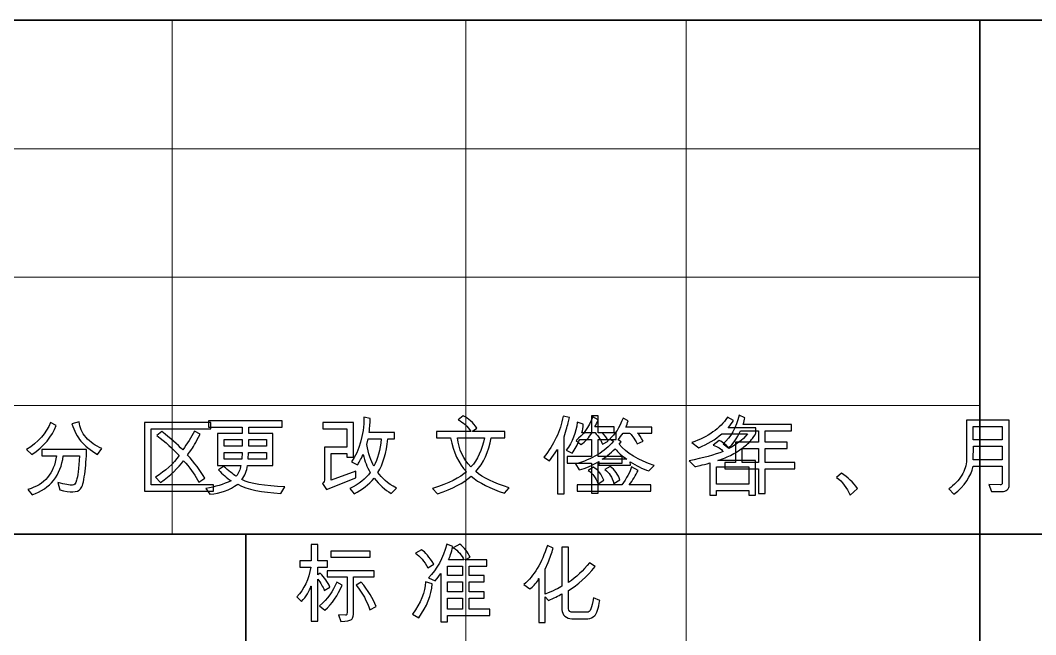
# Model space of a CAD drawing. Header units: millimetres. Extents: x -945 to 945, y -155 to 148.
# Drawn here: x 783 to 838.3, y -116 to -82.5 of the extents above; entities that cross this region are included whole.
import ezdxf

# ---------------------------------------------------------------- set-up
doc = ezdxf.new("R2010")
doc.units = ezdxf.units.MM
doc.header["$MEASUREMENT"] = 0
doc.layers.add('layer 1', color=7, linetype='Continuous')

msp = doc.modelspace()

# ---------------------------------------------------------------- linework, layer by layer
at = {"layer": 'layer 1', "lineweight": 35}
for points in [[(935.2319, -82.5), (935.2319, -82.5), (755.2319, -82.5), (755.2319, -82.5)], [(835.2319, -82.5), (835.2319, -82.5), (835.2319, -138.5), (835.2319, -138.5)], [(885.2319, -110.5), (885.2319, -110.5), (755.2319, -110.5), (755.2319, -110.5)], [(795.2319, -110.5), (795.2319, -110.5), (795.2319, -138.5), (795.2319, -138.5)]]:
    msp.add_open_spline(points, degree=3, dxfattribs=at)
at = {"layer": 'layer 1', "lineweight": 18}
for points in [[(791.2319, -82.5), (791.2319, -82.5), (791.2319, -110.5), (791.2319, -110.5)], [(807.2319, -82.5), (807.2319, -82.5), (807.2319, -138.5), (807.2319, -138.5)], [(819.2319, -82.5), (819.2319, -82.5), (819.2319, -138.5), (819.2319, -138.5)], [(835.2319, -89.5), (835.2319, -89.5), (755.2319, -89.5), (755.2319, -89.5)], [(835.2319, -96.5), (835.2319, -96.5), (755.2319, -96.5), (755.2319, -96.5)], [(835.2319, -103.5), (835.2319, -103.5), (755.2319, -103.5), (755.2319, -103.5)]]:
    msp.add_open_spline(points, degree=3, dxfattribs=at)
at = {"layer": 'layer 1', "color": 3}
for points, knots in [([(784.9033, -104.5875), (784.6862, -105.1809), (784.2425, -105.7077), (783.5714, -106.1671), (783.5714, -106.1671), (783.2892, -105.8943), (783.2892, -105.8943), (783.9336, -105.4914), (784.3679, -104.9975), (784.5913, -104.4127), (784.5913, -104.4127), (784.9033, -104.5875), (784.9033, -104.5875)], [0, 0, 0, 0, 0.25, 0.25, 0.25, 0.5, 0.5, 0.5, 0.75, 0.75, 0.75, 1, 1, 1, 1]), ([(787.386, -105.8324), (787.386, -105.8324), (787.161, -106.1624), (787.161, -106.1624), (786.7557, -105.9241), (786.4531, -105.6834), (786.2548, -105.442), (786.0565, -105.1998), (785.8926, -104.8823), (785.7625, -104.4887), (785.7625, -104.4887), (786.1576, -104.3759), (786.1576, -104.3759), (786.185, -104.6839), (786.3104, -104.9677), (786.5331, -105.228), (786.7557, -105.4882), (787.0403, -105.6897), (787.386, -105.8324)], [0, 0, 0, 0, 0.1666667, 0.1666667, 0.1666667, 0.3333333, 0.3333333, 0.3333333, 0.5, 0.5, 0.5, 0.6666667, 0.6666667, 0.6666667, 0.8333333, 0.8333333, 0.8333333, 1, 1, 1, 1]), ([(793.4839, -108.1559), (793.4839, -108.1559), (789.7218, -108.1559), (789.7218, -108.1559), (789.7218, -108.1559), (789.7218, -104.4221), (789.7218, -104.4221), (789.7218, -104.4221), (793.3294, -104.4221), (793.3294, -104.4221), (793.3294, -104.4221), (793.3294, -104.7615), (793.3294, -104.7615), (793.3294, -104.7615), (790.0801, -104.7615), (790.0801, -104.7615), (790.0801, -104.7615), (790.0801, -107.8188), (790.0801, -107.8188), (790.0801, -107.8188), (793.4839, -107.8188), (793.4839, -107.8188), (793.4839, -107.8188), (793.4839, -108.1559), (793.4839, -108.1559)], [0, 0, 0, 0, 0.125, 0.125, 0.125, 0.25, 0.25, 0.25, 0.375, 0.375, 0.375, 0.5, 0.5, 0.5, 0.625, 0.625, 0.625, 0.75, 0.75, 0.75, 0.875, 0.875, 0.875, 1, 1, 1, 1]), ([(797.3673, -107.9208), (797.3673, -107.9208), (797.1462, -108.2837), (797.1462, -108.2837), (796.1052, -108.2273), (795.3228, -108.0611), (794.7992, -107.7851), (794.3523, -108.0995), (793.8451, -108.279), (793.2791, -108.3253), (793.2791, -108.3253), (793.0675, -108.0101), (793.0675, -108.0101), (793.5668, -107.9325), (794.0231, -107.7946), (794.4362, -107.597), (794.1995, -107.4457), (793.9713, -107.245), (793.7542, -106.995), (793.7542, -106.995), (794.0278, -106.8115), (794.0278, -106.8115), (794.2959, -107.0475), (794.5248, -107.2254), (794.7145, -107.3469), (794.8446, -107.1862), (794.9309, -106.9887), (794.974, -106.7543), (794.974, -106.7543), (793.6946, -106.7543), (793.6946, -106.7543), (793.6946, -106.7543), (793.6946, -105.0109), (793.6946, -105.0109), (793.6946, -105.0109), (795.043, -105.0109), (795.043, -105.0109), (795.043, -105.0109), (795.043, -104.6754), (795.043, -104.6754), (795.043, -104.6754), (793.2055, -104.6754), (793.2055, -104.6754), (793.2055, -104.6754), (793.2055, -104.3336), (793.2055, -104.3336), (793.2055, -104.3336), (797.2175, -104.3336), (797.2175, -104.3336), (797.2175, -104.3336), (797.2175, -104.6754), (797.2175, -104.6754), (797.2175, -104.6754), (795.4012, -104.6754), (795.4012, -104.6754), (795.4012, -104.6754), (795.4012, -105.0109), (795.4012, -105.0109), (795.4012, -105.0109), (796.7033, -105.0109), (796.7033, -105.0109), (796.7033, -105.0109), (796.7033, -106.7543), (796.7033, -106.7543), (796.7033, -106.7543), (795.3299, -106.7543), (795.3299, -106.7543), (795.2883, -107.0545), (795.1864, -107.3117), (795.0241, -107.5257), (795.4804, -107.7569), (796.2612, -107.8886), (797.3673, -107.9208)], [0, 0, 0, 0, 0.0416667, 0.0416667, 0.0416667, 0.0833333, 0.0833333, 0.0833333, 0.125, 0.125, 0.125, 0.1666667, 0.1666667, 0.1666667, 0.2083333, 0.2083333, 0.2083333, 0.25, 0.25, 0.25, 0.2916667, 0.2916667, 0.2916667, 0.3333333, 0.3333333, 0.3333333, 0.375, 0.375, 0.375, 0.4166667, 0.4166667, 0.4166667, 0.4583333, 0.4583333, 0.4583333, 0.5, 0.5, 0.5, 0.5416667, 0.5416667, 0.5416667, 0.5833333, 0.5833333, 0.5833333, 0.625, 0.625, 0.625, 0.6666667, 0.6666667, 0.6666667, 0.7083333, 0.7083333, 0.7083333, 0.75, 0.75, 0.75, 0.7916667, 0.7916667, 0.7916667, 0.8333333, 0.8333333, 0.8333333, 0.875, 0.875, 0.875, 0.9166667, 0.9166667, 0.9166667, 0.9583333, 0.9583333, 0.9583333, 1, 1, 1, 1]), ([(801.2365, -107.4363), (801.2365, -107.4363), (799.624, -108.0634), (799.624, -108.0634), (799.624, -108.0634), (799.4201, -107.7436), (799.4201, -107.7436), (799.493, -107.6793), (799.5299, -107.5915), (799.5299, -107.4802), (799.5299, -107.4802), (799.5299, -105.7666), (799.5299, -105.7666), (799.5299, -105.7666), (800.7426, -105.7666), (800.7426, -105.7666), (800.7426, -105.7666), (800.7426, -104.7561), (800.7426, -104.7561), (800.7426, -104.7561), (799.4405, -104.7561), (799.4405, -104.7561), (799.4405, -104.7561), (799.4405, -104.4135), (799.4405, -104.4135), (799.4405, -104.4135), (801.1009, -104.4135), (801.1009, -104.4135), (801.1009, -104.4135), (801.1009, -106.2996), (801.1009, -106.2996), (801.1009, -106.2996), (800.7379, -106.2996), (800.7379, -106.2996), (800.7379, -106.2996), (800.7332, -106.1107), (800.7332, -106.1107), (800.7332, -106.1107), (799.8858, -106.1107), (799.8858, -106.1107), (799.8858, -106.1107), (799.8858, -107.5649), (799.8858, -107.5649), (799.8858, -107.5649), (801.2365, -107.071), (801.2365, -107.071), (801.2365, -107.071), (801.2365, -107.4363), (801.2365, -107.4363)], [0, 0, 0, 0, 0.0625, 0.0625, 0.0625, 0.125, 0.125, 0.125, 0.1875, 0.1875, 0.1875, 0.25, 0.25, 0.25, 0.3125, 0.3125, 0.3125, 0.375, 0.375, 0.375, 0.4375, 0.4375, 0.4375, 0.5, 0.5, 0.5, 0.5625, 0.5625, 0.5625, 0.625, 0.625, 0.625, 0.6875, 0.6875, 0.6875, 0.75, 0.75, 0.75, 0.8125, 0.8125, 0.8125, 0.875, 0.875, 0.875, 0.9375, 0.9375, 0.9375, 1, 1, 1, 1]), ([(803.444, -108.0015), (803.444, -108.0015), (803.161, -108.279), (803.161, -108.279), (802.8153, -108.0846), (802.5041, -107.8102), (802.2289, -107.4567), (801.9381, -107.7985), (801.5743, -108.0783), (801.1377, -108.2978), (801.1377, -108.2978), (800.9033, -108.0195), (800.9033, -108.0195), (801.3964, -107.7718), (801.768, -107.4802), (802.0173, -107.1447), (801.8401, -106.8476), (801.71, -106.5215), (801.6269, -106.1664), (801.6269, -106.1664), (801.6175, -106.1664), (801.6175, -106.1664), (801.4999, -106.4399), (801.3995, -106.6257), (801.3172, -106.7222), (801.3172, -106.7222), (800.9864, -106.5615), (800.9864, -106.5615), (801.4301, -105.9484), (801.659, -105.1371), (801.6731, -104.1266), (801.6731, -104.1266), (802.0126, -104.205), (802.0126, -104.205), (802.0173, -104.3688), (801.9984, -104.6244), (801.9553, -104.9717), (801.9553, -104.9717), (803.3382, -104.9717), (803.3382, -104.9717), (803.3382, -104.9717), (803.3382, -105.3166), (803.3382, -105.3166), (803.3382, -105.3166), (802.9681, -105.3166), (802.9681, -105.3166), (802.8929, -106.0746), (802.7157, -106.6853), (802.4351, -107.1494), (802.6264, -107.4355), (802.9627, -107.7193), (803.444, -108.0015)], [0, 0, 0, 0, 0.0588235, 0.0588235, 0.0588235, 0.1176471, 0.1176471, 0.1176471, 0.1764706, 0.1764706, 0.1764706, 0.2352941, 0.2352941, 0.2352941, 0.2941176, 0.2941176, 0.2941176, 0.3529412, 0.3529412, 0.3529412, 0.4117647, 0.4117647, 0.4117647, 0.4705882, 0.4705882, 0.4705882, 0.5294118, 0.5294118, 0.5294118, 0.5882353, 0.5882353, 0.5882353, 0.6470588, 0.6470588, 0.6470588, 0.7058824, 0.7058824, 0.7058824, 0.7647059, 0.7647059, 0.7647059, 0.8235294, 0.8235294, 0.8235294, 0.8823529, 0.8823529, 0.8823529, 0.9411765, 0.9411765, 0.9411765, 1, 1, 1, 1]), ([(809.5779, -107.9733), (809.5779, -107.9733), (809.3341, -108.2743), (809.3341, -108.2743), (808.5486, -108.0235), (807.9419, -107.7122), (807.5131, -107.3422), (807.118, -107.7083), (806.5089, -108.0313), (805.685, -108.3112), (805.685, -108.3112), (805.4161, -108.0148), (805.4161, -108.0148), (806.298, -107.7303), (806.9095, -107.4245), (807.2513, -107.0984), (806.8334, -106.6665), (806.5473, -106.0503), (806.3944, -105.25), (806.3944, -105.25), (805.6278, -105.25), (805.6278, -105.25), (805.6278, -105.25), (805.6278, -104.9027), (805.6278, -104.9027), (805.6278, -104.9027), (807.5037, -104.9027), (807.5037, -104.9027), (807.3108, -104.6213), (807.0804, -104.4135), (806.8123, -104.2803), (806.8123, -104.2803), (807.0812, -104.0553), (807.0812, -104.0553), (807.372, -104.1979), (807.6221, -104.419), (807.8298, -104.7193), (807.8298, -104.7193), (807.5891, -104.8917), (807.5891, -104.8917), (807.5891, -104.8917), (807.5891, -104.9027), (807.5891, -104.9027), (807.5891, -104.9027), (809.3482, -104.9027), (809.3482, -104.9027), (809.3482, -104.9027), (809.3482, -105.25), (809.3482, -105.25), (809.3482, -105.25), (808.5996, -105.25), (808.5996, -105.25), (808.4616, -106.0151), (808.1841, -106.6304), (807.7679, -107.0937), (808.1473, -107.4245), (808.7509, -107.7177), (809.5779, -107.9733)], [0, 0, 0, 0, 0.0526316, 0.0526316, 0.0526316, 0.1052632, 0.1052632, 0.1052632, 0.1578947, 0.1578947, 0.1578947, 0.2105263, 0.2105263, 0.2105263, 0.2631579, 0.2631579, 0.2631579, 0.3157895, 0.3157895, 0.3157895, 0.3684211, 0.3684211, 0.3684211, 0.4210526, 0.4210526, 0.4210526, 0.4736842, 0.4736842, 0.4736842, 0.5263158, 0.5263158, 0.5263158, 0.5789474, 0.5789474, 0.5789474, 0.6315789, 0.6315789, 0.6315789, 0.6842105, 0.6842105, 0.6842105, 0.7368421, 0.7368421, 0.7368421, 0.7894737, 0.7894737, 0.7894737, 0.8421053, 0.8421053, 0.8421053, 0.8947368, 0.8947368, 0.8947368, 0.9473684, 0.9473684, 0.9473684, 1, 1, 1, 1]), ([(812.8639, -104.1407), (812.8333, -104.3195), (812.7777, -104.5452), (812.6961, -104.818), (812.6961, -104.818), (812.5723, -105.2084), (812.5723, -105.2084), (812.5723, -105.2084), (812.5723, -108.3018), (812.5723, -108.3018), (812.5723, -108.3018), (812.2164, -108.3018), (812.2164, -108.3018), (812.2164, -108.3018), (812.2164, -105.8857), (812.2164, -105.8857), (812.2164, -105.8857), (811.7821, -106.5152), (811.7821, -106.5152), (811.7821, -106.5152), (811.4772, -106.2996), (811.4772, -106.2996), (812.022, -105.6349), (812.3716, -104.8917), (812.526, -104.0694), (812.526, -104.0694), (812.8639, -104.1407), (812.8639, -104.1407)], [0, 0, 0, 0, 0.1111111, 0.1111111, 0.1111111, 0.2222222, 0.2222222, 0.2222222, 0.3333333, 0.3333333, 0.3333333, 0.4444444, 0.4444444, 0.4444444, 0.5555556, 0.5555556, 0.5555556, 0.6666667, 0.6666667, 0.6666667, 0.7777778, 0.7777778, 0.7777778, 0.8888889, 0.8888889, 0.8888889, 1, 1, 1, 1]), ([(815.7346, -106.632), (815.7346, -106.632), (814.4349, -106.632), (814.4349, -106.632), (814.4349, -106.632), (814.4349, -108.2743), (814.4349, -108.2743), (814.4349, -108.2743), (814.0649, -108.2743), (814.0649, -108.2743), (814.0649, -108.2743), (814.0649, -106.632), (814.0649, -106.632), (814.0649, -106.632), (812.7518, -106.632), (812.7518, -106.632), (812.7518, -106.632), (812.7518, -106.2761), (812.7518, -106.2761), (812.7518, -106.2761), (814.0649, -106.2761), (814.0649, -106.2761), (814.0649, -106.2761), (814.0649, -105.3393), (814.0649, -105.3393), (814.0649, -105.3393), (813.4291, -105.3393), (813.4291, -105.3393), (813.3053, -105.6255), (813.1688, -105.8787), (813.0199, -106.0974), (813.0199, -106.0974), (812.6914, -105.932), (812.6914, -105.932), (813.027, -105.4922), (813.2276, -104.9811), (813.2935, -104.3978), (813.2935, -104.3978), (813.6173, -104.5013), (813.6173, -104.5013), (813.6078, -104.6848), (813.5843, -104.8447), (813.5459, -104.9811), (813.5459, -104.9811), (814.0649, -104.9811), (814.0649, -104.9811), (814.0649, -104.9811), (814.0649, -104.0506), (814.0649, -104.0506), (814.0649, -104.0506), (814.4349, -104.0506), (814.4349, -104.0506), (814.4349, -104.0506), (814.4349, -104.9811), (814.4349, -104.9811), (814.4349, -104.9811), (815.4132, -104.9811), (815.4132, -104.9811), (815.4132, -104.9811), (815.4132, -105.3393), (815.4132, -105.3393), (815.4132, -105.3393), (814.4349, -105.3393), (814.4349, -105.3393), (814.4349, -105.3393), (814.4349, -106.2761), (814.4349, -106.2761), (814.4349, -106.2761), (815.7346, -106.2761), (815.7346, -106.2761), (815.7346, -106.2761), (815.7346, -106.632), (815.7346, -106.632)], [0, 0, 0, 0, 0.0416667, 0.0416667, 0.0416667, 0.0833333, 0.0833333, 0.0833333, 0.125, 0.125, 0.125, 0.1666667, 0.1666667, 0.1666667, 0.2083333, 0.2083333, 0.2083333, 0.25, 0.25, 0.25, 0.2916667, 0.2916667, 0.2916667, 0.3333333, 0.3333333, 0.3333333, 0.375, 0.375, 0.375, 0.4166667, 0.4166667, 0.4166667, 0.4583333, 0.4583333, 0.4583333, 0.5, 0.5, 0.5, 0.5416667, 0.5416667, 0.5416667, 0.5833333, 0.5833333, 0.5833333, 0.625, 0.625, 0.625, 0.6666667, 0.6666667, 0.6666667, 0.7083333, 0.7083333, 0.7083333, 0.75, 0.75, 0.75, 0.7916667, 0.7916667, 0.7916667, 0.8333333, 0.8333333, 0.8333333, 0.875, 0.875, 0.875, 0.9166667, 0.9166667, 0.9166667, 0.9583333, 0.9583333, 0.9583333, 1, 1, 1, 1]), ([(817.4847, -106.7559), (817.4847, -106.7559), (817.1978, -107.0616), (817.1978, -107.0616), (816.8396, -106.9315), (816.5009, -106.7669), (816.1827, -106.5678), (816.1827, -106.5678), (816.1874, -106.7402), (816.1874, -106.7402), (816.1874, -106.7402), (814.4651, -106.7402), (814.4651, -106.7402), (814.4651, -106.7402), (814.4651, -106.5427), (814.4651, -106.5427), (814.1202, -106.7551), (813.7658, -106.9064), (813.4013, -106.995), (813.4013, -106.995), (813.1991, -106.6799), (813.1991, -106.6799), (814.0998, -106.429), (814.7896, -106.0135), (815.2686, -105.4334), (815.2686, -105.4334), (815.0617, -105.3064), (815.0617, -105.3064), (815.3517, -105.0783), (815.5932, -104.702), (815.7876, -104.1768), (815.7876, -104.1768), (816.0588, -104.3328), (816.0588, -104.3328), (816.0267, -104.4528), (815.9859, -104.5664), (815.9373, -104.6754), (815.9373, -104.6754), (817.3491, -104.6754), (817.3491, -104.6754), (817.3491, -104.6754), (817.3491, -104.9921), (817.3491, -104.9921), (817.3491, -104.9921), (816.5825, -104.9921), (816.5825, -104.9921), (816.6577, -105.0674), (816.7573, -105.2155), (816.8835, -105.4381), (816.8835, -105.4381), (816.5574, -105.5894), (816.5574, -105.5894), (816.3857, -105.268), (816.2446, -105.0689), (816.1348, -104.9921), (816.1348, -104.9921), (815.7876, -104.9921), (815.7876, -104.9921), (815.7037, -105.1316), (815.6128, -105.2563), (815.5148, -105.3668), (815.5148, -105.3668), (815.6935, -105.4766), (815.6935, -105.4766), (815.6935, -105.4766), (815.579, -105.5941), (815.579, -105.5941), (815.9828, -106.0872), (816.6185, -106.4745), (817.4847, -106.7559)], [0, 0, 0, 0, 0.0434783, 0.0434783, 0.0434783, 0.0869565, 0.0869565, 0.0869565, 0.1304348, 0.1304348, 0.1304348, 0.173913, 0.173913, 0.173913, 0.2173913, 0.2173913, 0.2173913, 0.2608696, 0.2608696, 0.2608696, 0.3043478, 0.3043478, 0.3043478, 0.3478261, 0.3478261, 0.3478261, 0.3913043, 0.3913043, 0.3913043, 0.4347826, 0.4347826, 0.4347826, 0.4782609, 0.4782609, 0.4782609, 0.5217391, 0.5217391, 0.5217391, 0.5652174, 0.5652174, 0.5652174, 0.6086957, 0.6086957, 0.6086957, 0.6521739, 0.6521739, 0.6521739, 0.6956522, 0.6956522, 0.6956522, 0.7391304, 0.7391304, 0.7391304, 0.7826087, 0.7826087, 0.7826087, 0.826087, 0.826087, 0.826087, 0.8695652, 0.8695652, 0.8695652, 0.9130435, 0.9130435, 0.9130435, 0.9565217, 0.9565217, 0.9565217, 1, 1, 1, 1]), ([(815.3031, -104.967), (815.3031, -104.967), (814.676, -104.9764), (814.676, -104.9764), (814.8014, -105.1167), (814.9049, -105.2727), (814.9864, -105.4421), (814.9864, -105.4421), (814.6713, -105.6075), (814.6713, -105.6075), (814.5827, -105.3872), (814.4463, -105.1755), (814.2629, -104.9717), (814.2629, -104.9717), (814.0974, -104.9717), (814.0974, -104.9717), (813.9383, -105.2469), (813.7329, -105.4656), (813.4821, -105.6263), (813.4821, -105.6263), (813.2273, -105.3919), (813.2273, -105.3919), (813.6146, -105.1089), (813.9203, -104.6809), (814.1453, -104.1078), (814.1453, -104.1078), (814.4369, -104.2709), (814.4369, -104.2709), (814.3789, -104.412), (814.3193, -104.539), (814.2581, -104.6527), (814.2581, -104.6527), (815.3031, -104.6613), (815.3031, -104.6613), (815.3031, -104.6613), (815.3031, -104.967), (815.3031, -104.967)], [0, 0, 0, 0, 0.0833333, 0.0833333, 0.0833333, 0.1666667, 0.1666667, 0.1666667, 0.25, 0.25, 0.25, 0.3333333, 0.3333333, 0.3333333, 0.4166667, 0.4166667, 0.4166667, 0.5, 0.5, 0.5, 0.5833333, 0.5833333, 0.5833333, 0.6666667, 0.6666667, 0.6666667, 0.75, 0.75, 0.75, 0.8333333, 0.8333333, 0.8333333, 0.9166667, 0.9166667, 0.9166667, 1, 1, 1, 1]), ([(823.0245, -105.0062), (823.0245, -105.0321), (822.9633, -105.1246), (822.8418, -105.2829), (822.7195, -105.4413), (822.5651, -105.5965), (822.3778, -105.7478), (822.1904, -105.8991), (821.9772, -106.0378), (821.7381, -106.1633), (821.499, -106.2887), (821.2348, -106.3984), (820.9455, -106.4917), (820.9455, -106.4917), (822.997, -106.4917), (822.997, -106.4917), (822.997, -106.4917), (822.997, -108.3818), (822.997, -108.3818), (822.997, -108.3818), (822.638, -108.3818), (822.638, -108.3818), (822.638, -108.3818), (822.638, -108.1199), (822.638, -108.1199), (822.638, -108.1199), (820.8742, -108.1199), (820.8742, -108.1199), (820.8742, -108.1199), (820.8742, -108.3818), (820.8742, -108.3818), (820.8742, -108.3818), (820.516, -108.3818), (820.516, -108.3818), (820.516, -108.3818), (820.516, -106.6226), (820.516, -106.6226), (820.0997, -106.7363), (819.8261, -106.8022), (819.6944, -106.8202), (819.6944, -106.8202), (819.3887, -106.5011), (819.3887, -106.5011), (820.1648, -106.3569), (820.7809, -106.1884), (821.2372, -105.9932), (821.1345, -105.8591), (820.9557, -105.7439), (820.7002, -105.649), (820.7002, -105.649), (821.0333, -105.3919), (821.0333, -105.3919), (821.2654, -105.5158), (821.4402, -105.6631), (821.557, -105.8325), (821.9529, -105.6459), (822.2884, -105.3825), (822.5628, -105.043), (822.5628, -105.043), (821.1619, -105.043), (821.1619, -105.043), (820.817, -105.3409), (820.4015, -105.591), (819.9147, -105.7917), (819.9147, -105.7917), (819.5423, -105.5087), (819.5423, -105.5087), (820.4242, -105.203), (821.0694, -104.7452), (821.4763, -104.1353), (821.4763, -104.1353), (821.8, -104.3054), (821.8, -104.3054), (821.7326, -104.4222), (821.6354, -104.5539), (821.5084, -104.7005), (821.5084, -104.7005), (823.0245, -104.7005), (823.0245, -104.7005), (823.0245, -104.7005), (823.0245, -105.0062), (823.0245, -105.0062)], [0, 0, 0, 0, 0.037037, 0.037037, 0.037037, 0.0740741, 0.0740741, 0.0740741, 0.1111111, 0.1111111, 0.1111111, 0.1481481, 0.1481481, 0.1481481, 0.1851852, 0.1851852, 0.1851852, 0.2222222, 0.2222222, 0.2222222, 0.2592593, 0.2592593, 0.2592593, 0.2962963, 0.2962963, 0.2962963, 0.3333333, 0.3333333, 0.3333333, 0.3703704, 0.3703704, 0.3703704, 0.4074074, 0.4074074, 0.4074074, 0.4444444, 0.4444444, 0.4444444, 0.4814815, 0.4814815, 0.4814815, 0.5185185, 0.5185185, 0.5185185, 0.5555556, 0.5555556, 0.5555556, 0.5925926, 0.5925926, 0.5925926, 0.6296296, 0.6296296, 0.6296296, 0.6666667, 0.6666667, 0.6666667, 0.7037037, 0.7037037, 0.7037037, 0.7407407, 0.7407407, 0.7407407, 0.7777778, 0.7777778, 0.7777778, 0.8148148, 0.8148148, 0.8148148, 0.8518519, 0.8518519, 0.8518519, 0.8888889, 0.8888889, 0.8888889, 0.9259259, 0.9259259, 0.9259259, 0.962963, 0.962963, 0.962963, 1, 1, 1, 1]), ([(825.1556, -106.9377), (825.1556, -106.9377), (823.5321, -106.9377), (823.5321, -106.9377), (823.5321, -106.9377), (823.5321, -108.2924), (823.5321, -108.2924), (823.5321, -108.2924), (823.1621, -108.2924), (823.1621, -108.2924), (823.1621, -108.2924), (823.1621, -106.9377), (823.1621, -106.9377), (823.1621, -106.9377), (821.327, -106.9377), (821.327, -106.9377), (821.327, -106.9377), (821.327, -106.5952), (821.327, -106.5952), (821.327, -106.5952), (821.9149, -106.5952), (821.9149, -106.5952), (821.9149, -106.5952), (821.9149, -105.4859), (821.9149, -105.4859), (821.9149, -105.4859), (823.1621, -105.4859), (823.1621, -105.4859), (823.1621, -105.4859), (823.1621, -104.8729), (823.1621, -104.8729), (823.1621, -104.8729), (822.1932, -104.8729), (822.1932, -104.8729), (821.9909, -105.2923), (821.7738, -105.6074), (821.5433, -105.8191), (821.5433, -105.8191), (821.247, -105.58), (821.247, -105.58), (821.6539, -105.2186), (821.9439, -104.6981), (822.1171, -104.0184), (822.1171, -104.0184), (822.4182, -104.1635), (822.4182, -104.1635), (822.4072, -104.2552), (822.3774, -104.3775), (822.3288, -104.5303), (822.3288, -104.5303), (824.9628, -104.5303), (824.9628, -104.5303), (824.9628, -104.5303), (824.9628, -104.8729), (824.9628, -104.8729), (824.9628, -104.8729), (823.5321, -104.8729), (823.5321, -104.8729), (823.5321, -104.8729), (823.5321, -105.4859), (823.5321, -105.4859), (823.5321, -105.4859), (824.7331, -105.4859), (824.7331, -105.4859), (824.7331, -105.4859), (824.7331, -105.8285), (824.7331, -105.8285), (824.7331, -105.8285), (823.5321, -105.8285), (823.5321, -105.8285), (823.5321, -105.8285), (823.5321, -106.5952), (823.5321, -106.5952), (823.5321, -106.5952), (825.1556, -106.5952), (825.1556, -106.5952), (825.1556, -106.5952), (825.1556, -106.9377), (825.1556, -106.9377)], [0, 0, 0, 0, 0.0384615, 0.0384615, 0.0384615, 0.0769231, 0.0769231, 0.0769231, 0.1153846, 0.1153846, 0.1153846, 0.1538462, 0.1538462, 0.1538462, 0.1923077, 0.1923077, 0.1923077, 0.2307692, 0.2307692, 0.2307692, 0.2692308, 0.2692308, 0.2692308, 0.3076923, 0.3076923, 0.3076923, 0.3461538, 0.3461538, 0.3461538, 0.3846154, 0.3846154, 0.3846154, 0.4230769, 0.4230769, 0.4230769, 0.4615385, 0.4615385, 0.4615385, 0.5, 0.5, 0.5, 0.5384615, 0.5384615, 0.5384615, 0.5769231, 0.5769231, 0.5769231, 0.6153846, 0.6153846, 0.6153846, 0.6538462, 0.6538462, 0.6538462, 0.6923077, 0.6923077, 0.6923077, 0.7307692, 0.7307692, 0.7307692, 0.7692308, 0.7692308, 0.7692308, 0.8076923, 0.8076923, 0.8076923, 0.8461538, 0.8461538, 0.8461538, 0.8846154, 0.8846154, 0.8846154, 0.9230769, 0.9230769, 0.9230769, 0.9615385, 0.9615385, 0.9615385, 1, 1, 1, 1]), ([(836.8316, -107.822), (836.8316, -107.9318), (836.7956, -108.0196), (836.7235, -108.0838), (836.6513, -108.1481), (836.5541, -108.1803), (836.4318, -108.1803), (836.4318, -108.1803), (835.8619, -108.1803), (835.8619, -108.1803), (835.8619, -108.1803), (835.72, -107.8032), (835.72, -107.8032), (835.72, -107.8032), (836.3284, -107.822), (836.3284, -107.822), (836.4068, -107.8259), (836.4452, -107.793), (836.4452, -107.7232), (836.4452, -107.7232), (836.4452, -106.8021), (836.4452, -106.8021), (836.4452, -106.8021), (834.8609, -106.8021), (834.8609, -106.8021), (834.7417, -107.3564), (834.3929, -107.8659), (833.8159, -108.3315), (833.8159, -108.3315), (833.529, -108.0399), (833.529, -108.0399), (833.8332, -107.8212), (834.0715, -107.5735), (834.2416, -107.2968), (834.4125, -107.0208), (834.4979, -106.7433), (834.4979, -106.4643), (834.4979, -106.4643), (834.4979, -104.2897), (834.4979, -104.2897), (834.4979, -104.2897), (836.8316, -104.2897), (836.8316, -104.2897), (836.8316, -104.2897), (836.8316, -107.822), (836.8316, -107.822)], [0, 0, 0, 0, 0.0666667, 0.0666667, 0.0666667, 0.1333333, 0.1333333, 0.1333333, 0.2, 0.2, 0.2, 0.2666667, 0.2666667, 0.2666667, 0.3333333, 0.3333333, 0.3333333, 0.4, 0.4, 0.4, 0.4666667, 0.4666667, 0.4666667, 0.5333333, 0.5333333, 0.5333333, 0.6, 0.6, 0.6, 0.6666667, 0.6666667, 0.6666667, 0.7333333, 0.7333333, 0.7333333, 0.8, 0.8, 0.8, 0.8666667, 0.8666667, 0.8666667, 0.9333333, 0.9333333, 0.9333333, 1, 1, 1, 1]), ([(792.997, -107.4606), (792.997, -107.4606), (792.6843, -107.6667), (792.6843, -107.6667), (792.6843, -107.6667), (792.6106, -107.5358), (792.6106, -107.5358), (792.4224, -107.2113), (792.1669, -106.8664), (791.8439, -106.5003), (791.5546, -106.9048), (791.1368, -107.3022), (790.592, -107.6942), (790.592, -107.6942), (790.3145, -107.3939), (790.3145, -107.3939), (790.8546, -107.0569), (791.2842, -106.6665), (791.6025, -106.2228), (791.2583, -105.8488), (790.8554, -105.4851), (790.3944, -105.1316), (790.3944, -105.1316), (790.6633, -104.9113), (790.6633, -104.9113), (791.1305, -105.2727), (791.5092, -105.6074), (791.8, -105.917), (792.0438, -105.5737), (792.257, -105.2342), (792.4405, -104.8972), (792.4405, -104.8972), (792.7415, -105.0626), (792.7415, -105.0626), (792.5055, -105.5172), (792.3378, -105.8112), (792.2366, -105.9437), (792.1355, -106.0762), (792.0752, -106.1585), (792.0548, -106.1906), (792.4499, -106.6116), (792.7642, -107.0349), (792.997, -107.4606)], [0, 0, 0, 0, 0.0714286, 0.0714286, 0.0714286, 0.1428571, 0.1428571, 0.1428571, 0.2142857, 0.2142857, 0.2142857, 0.2857143, 0.2857143, 0.2857143, 0.3571429, 0.3571429, 0.3571429, 0.4285714, 0.4285714, 0.4285714, 0.5, 0.5, 0.5, 0.5714286, 0.5714286, 0.5714286, 0.6428571, 0.6428571, 0.6428571, 0.7142857, 0.7142857, 0.7142857, 0.7857143, 0.7857143, 0.7857143, 0.8571429, 0.8571429, 0.8571429, 0.9285714, 0.9285714, 0.9285714, 1, 1, 1, 1]), ([(836.4452, -105.3715), (836.4452, -105.3715), (836.4452, -104.6338), (836.4452, -104.6338), (836.4452, -104.6338), (834.8703, -104.6338), (834.8703, -104.6338), (834.8703, -104.6338), (834.8703, -105.3715), (834.8703, -105.3715), (834.8703, -105.3715), (836.4452, -105.3715), (836.4452, -105.3715)], [0, 0, 0, 0, 0.25, 0.25, 0.25, 0.5, 0.5, 0.5, 0.75, 0.75, 0.75, 1, 1, 1, 1]), ([(795.043, -105.707), (795.043, -105.707), (795.043, -105.3534), (795.043, -105.3534), (795.043, -105.3534), (794.0505, -105.3534), (794.0505, -105.3534), (794.0505, -105.3534), (794.0505, -105.707), (794.0505, -105.707), (794.0505, -105.707), (795.043, -105.707), (795.043, -105.707)], [0, 0, 0, 0, 0.25, 0.25, 0.25, 0.5, 0.5, 0.5, 0.75, 0.75, 0.75, 1, 1, 1, 1]), ([(796.3654, -105.707), (796.3654, -105.707), (796.3654, -105.3534), (796.3654, -105.3534), (796.3654, -105.3534), (795.4012, -105.3534), (795.4012, -105.3534), (795.4012, -105.3534), (795.4012, -105.707), (795.4012, -105.707), (795.4012, -105.707), (796.3654, -105.707), (796.3654, -105.707)], [0, 0, 0, 0, 0.25, 0.25, 0.25, 0.5, 0.5, 0.5, 0.75, 0.75, 0.75, 1, 1, 1, 1]), ([(802.6146, -105.3166), (802.6146, -105.3166), (801.9052, -105.3166), (801.9052, -105.3166), (801.9052, -105.3166), (801.8291, -105.6215), (801.8291, -105.6215), (801.9177, -106.1115), (802.0478, -106.5066), (802.2195, -106.8068), (802.4218, -106.4164), (802.5535, -105.9194), (802.6146, -105.3166)], [0, 0, 0, 0, 0.25, 0.25, 0.25, 0.5, 0.5, 0.5, 0.75, 0.75, 0.75, 1, 1, 1, 1]), ([(808.2343, -105.25), (808.2343, -105.25), (806.7621, -105.25), (806.7621, -105.25), (806.8428, -105.899), (807.0906, -106.429), (807.5037, -106.839), (807.8666, -106.4439), (808.1104, -105.9139), (808.2343, -105.25)], [0, 0, 0, 0, 0.3333333, 0.3333333, 0.3333333, 0.6666667, 0.6666667, 0.6666667, 1, 1, 1, 1]), ([(786.5636, -105.8849), (786.5503, -106.3623), (786.515, -106.8131), (786.4594, -107.2364), (786.4037, -107.6597), (786.33, -107.9254), (786.2391, -108.0336), (786.1482, -108.141), (786.0055, -108.1951), (785.8103, -108.1951), (785.6253, -108.1951), (785.3917, -108.1622), (785.1103, -108.0963), (785.1103, -108.0963), (785.0021, -107.6856), (785.0021, -107.6856), (785.3729, -107.7898), (785.6394, -107.8416), (785.8017, -107.8416), (785.8887, -107.8416), (785.9608, -107.7506), (786.0173, -107.5695), (786.0737, -107.3877), (786.1262, -106.9416), (786.1733, -106.229), (786.1733, -106.229), (785.289, -106.229), (785.289, -106.229), (785.1573, -107.3069), (784.5929, -108.0187), (783.5942, -108.3629), (783.5942, -108.3629), (783.3692, -108.0618), (783.3692, -108.0618), (784.2746, -107.8125), (784.7904, -107.2019), (784.9174, -106.229), (784.9174, -106.229), (784.1272, -106.229), (784.1272, -106.229), (784.1272, -106.229), (784.1272, -105.8849), (784.1272, -105.8849), (784.1272, -105.8849), (786.5636, -105.8849), (786.5636, -105.8849)], [0, 0, 0, 0, 0.0666667, 0.0666667, 0.0666667, 0.1333333, 0.1333333, 0.1333333, 0.2, 0.2, 0.2, 0.2666667, 0.2666667, 0.2666667, 0.3333333, 0.3333333, 0.3333333, 0.4, 0.4, 0.4, 0.4666667, 0.4666667, 0.4666667, 0.5333333, 0.5333333, 0.5333333, 0.6, 0.6, 0.6, 0.6666667, 0.6666667, 0.6666667, 0.7333333, 0.7333333, 0.7333333, 0.8, 0.8, 0.8, 0.8666667, 0.8666667, 0.8666667, 0.9333333, 0.9333333, 0.9333333, 1, 1, 1, 1]), ([(795.0383, -106.0488), (795.0383, -106.0488), (794.0505, -106.0488), (794.0505, -106.0488), (794.0505, -106.0488), (794.0505, -106.4117), (794.0505, -106.4117), (794.0505, -106.4117), (795.0194, -106.4117), (795.0194, -106.4117), (795.0194, -106.4117), (795.0383, -106.0488), (795.0383, -106.0488)], [0, 0, 0, 0, 0.25, 0.25, 0.25, 0.5, 0.5, 0.5, 0.75, 0.75, 0.75, 1, 1, 1, 1]), ([(796.3654, -106.4117), (796.3654, -106.4117), (796.3654, -106.0488), (796.3654, -106.0488), (796.3654, -106.0488), (795.3918, -106.0488), (795.3918, -106.0488), (795.3918, -106.0488), (795.3691, -106.4117), (795.3691, -106.4117), (795.3691, -106.4117), (796.3654, -106.4117), (796.3654, -106.4117)], [0, 0, 0, 0, 0.25, 0.25, 0.25, 0.5, 0.5, 0.5, 0.75, 0.75, 0.75, 1, 1, 1, 1]), ([(815.9945, -106.4251), (815.9945, -106.4251), (815.9945, -106.4118), (815.9945, -106.4118), (815.7311, -106.2526), (815.5218, -106.0637), (815.3674, -105.8466), (815.0719, -106.1296), (814.8304, -106.3185), (814.6438, -106.4118), (814.6438, -106.4118), (814.6438, -106.4251), (814.6438, -106.4251), (814.6438, -106.4251), (815.9945, -106.4251), (815.9945, -106.4251)], [0, 0, 0, 0, 0.2, 0.2, 0.2, 0.4, 0.4, 0.4, 0.6, 0.6, 0.6, 0.8, 0.8, 0.8, 1, 1, 1, 1]), ([(823.1621, -106.5952), (823.1621, -106.5952), (823.1621, -105.8285), (823.1621, -105.8285), (823.1621, -105.8285), (822.2731, -105.8285), (822.2731, -105.8285), (822.2731, -105.8285), (822.2731, -106.5952), (822.2731, -106.5952), (822.2731, -106.5952), (823.1621, -106.5952), (823.1621, -106.5952)], [0, 0, 0, 0, 0.25, 0.25, 0.25, 0.5, 0.5, 0.5, 0.75, 0.75, 0.75, 1, 1, 1, 1]), ([(836.4452, -106.4596), (836.4452, -106.4596), (836.4452, -105.7156), (836.4452, -105.7156), (836.4452, -105.7156), (834.8789, -105.7156), (834.8789, -105.7156), (834.8789, -105.7156), (834.8703, -106.4596), (834.8703, -106.4596), (834.8703, -106.4596), (836.4452, -106.4596), (836.4452, -106.4596)], [0, 0, 0, 0, 0.25, 0.25, 0.25, 0.5, 0.5, 0.5, 0.75, 0.75, 0.75, 1, 1, 1, 1]), ([(817.2966, -108.1615), (817.2966, -108.1615), (813.2979, -108.1615), (813.2979, -108.1615), (813.2979, -108.1615), (813.2979, -107.8236), (813.2979, -107.8236), (813.2979, -107.8236), (815.7256, -107.8236), (815.7256, -107.8236), (815.9843, -107.4536), (816.1615, -107.1251), (816.2564, -106.839), (816.2564, -106.839), (816.6052, -107.0318), (816.6052, -107.0318), (816.4735, -107.3023), (816.3136, -107.5665), (816.1254, -107.8236), (816.1254, -107.8236), (817.2966, -107.8236), (817.2966, -107.8236), (817.2966, -107.8236), (817.2966, -108.1615), (817.2966, -108.1615)], [0, 0, 0, 0, 0.125, 0.125, 0.125, 0.25, 0.25, 0.25, 0.375, 0.375, 0.375, 0.5, 0.5, 0.5, 0.625, 0.625, 0.625, 0.75, 0.75, 0.75, 0.875, 0.875, 0.875, 1, 1, 1, 1]), ([(814.7473, -107.5641), (814.7473, -107.5641), (814.433, -107.7617), (814.433, -107.7617), (814.3099, -107.434), (814.1296, -107.1894), (813.8905, -107.0271), (813.8905, -107.0271), (814.1868, -106.8594), (814.1868, -106.8594), (814.4275, -107.006), (814.614, -107.2412), (814.7473, -107.5641)], [0, 0, 0, 0, 0.25, 0.25, 0.25, 0.5, 0.5, 0.5, 0.75, 0.75, 0.75, 1, 1, 1, 1]), ([(815.6222, -107.5508), (815.6222, -107.5508), (815.289, -107.7342), (815.289, -107.7342), (815.191, -107.3948), (815.028, -107.1447), (814.7998, -106.9856), (814.7998, -106.9856), (815.0922, -106.8202), (815.0922, -106.8202), (815.3447, -107.0068), (815.521, -107.2506), (815.6222, -107.5508)], [0, 0, 0, 0, 0.25, 0.25, 0.25, 0.5, 0.5, 0.5, 0.75, 0.75, 0.75, 1, 1, 1, 1]), ([(822.638, -107.7758), (822.638, -107.7758), (822.638, -106.8343), (822.638, -106.8343), (822.638, -106.8343), (820.8742, -106.8343), (820.8742, -106.8343), (820.8742, -106.8343), (820.8742, -107.7758), (820.8742, -107.7758), (820.8742, -107.7758), (822.638, -107.7758), (822.638, -107.7758)], [0, 0, 0, 0, 0.25, 0.25, 0.25, 0.5, 0.5, 0.5, 0.75, 0.75, 0.75, 1, 1, 1, 1]), ([(828.5639, -108.0148), (828.5639, -108.0148), (828.1547, -108.3778), (828.1547, -108.3778), (827.983, -107.9702), (827.7408, -107.6488), (827.4264, -107.4128), (827.4264, -107.4128), (827.6882, -107.1878), (827.6882, -107.1878), (828.0363, -107.4003), (828.3279, -107.6762), (828.5639, -108.0148)], [0, 0, 0, 0, 0.25, 0.25, 0.25, 0.5, 0.5, 0.5, 0.75, 0.75, 0.75, 1, 1, 1, 1]), ([(799.8218, -113.3914), (799.8218, -113.3914), (799.5114, -113.5654), (799.5114, -113.5654), (799.4291, -113.3694), (799.3131, -113.1641), (799.1649, -112.9477), (799.1649, -112.9477), (799.1555, -112.9477), (799.1555, -112.9477), (799.1555, -112.9477), (799.1555, -115.2446), (799.1555, -115.2446), (799.1555, -115.2446), (798.7973, -115.2446), (798.7973, -115.2446), (798.7973, -115.2446), (798.7973, -113.3295), (798.7973, -113.3295), (798.7973, -113.3295), (798.7879, -113.3295), (798.7879, -113.3295), (798.7055, -113.6203), (798.5346, -113.9009), (798.276, -114.1722), (798.276, -114.1722), (798.0118, -113.9174), (798.0118, -113.9174), (798.4194, -113.5051), (798.6734, -112.9665), (798.7745, -112.3002), (798.7745, -112.3002), (798.1866, -112.3002), (798.1866, -112.3002), (798.1866, -112.3002), (798.1866, -111.956), (798.1866, -111.956), (798.1866, -111.956), (798.7973, -111.956), (798.7973, -111.956), (798.7973, -111.956), (798.7973, -111.0671), (798.7973, -111.0671), (798.7973, -111.0671), (799.1555, -111.0671), (799.1555, -111.0671), (799.1555, -111.0671), (799.1555, -111.956), (799.1555, -111.956), (799.1555, -111.956), (799.6909, -111.956), (799.6909, -111.956), (799.6909, -111.956), (799.6909, -112.3002), (799.6909, -112.3002), (799.6909, -112.3002), (799.1555, -112.3002), (799.1555, -112.3002), (799.1555, -112.3002), (799.1555, -112.7141), (799.1555, -112.7141), (799.1555, -112.7141), (799.2911, -112.6286), (799.2911, -112.6286), (799.5161, -112.8646), (799.6933, -113.1186), (799.8218, -113.3914)], [0, 0, 0, 0, 0.0454545, 0.0454545, 0.0454545, 0.0909091, 0.0909091, 0.0909091, 0.1363636, 0.1363636, 0.1363636, 0.1818182, 0.1818182, 0.1818182, 0.2272727, 0.2272727, 0.2272727, 0.2727273, 0.2727273, 0.2727273, 0.3181818, 0.3181818, 0.3181818, 0.3636364, 0.3636364, 0.3636364, 0.4090909, 0.4090909, 0.4090909, 0.4545455, 0.4545455, 0.4545455, 0.5, 0.5, 0.5, 0.5454545, 0.5454545, 0.5454545, 0.5909091, 0.5909091, 0.5909091, 0.6363636, 0.6363636, 0.6363636, 0.6818182, 0.6818182, 0.6818182, 0.7272727, 0.7272727, 0.7272727, 0.7727273, 0.7727273, 0.7727273, 0.8181818, 0.8181818, 0.8181818, 0.8636364, 0.8636364, 0.8636364, 0.9090909, 0.9090909, 0.9090909, 0.9545455, 0.9545455, 0.9545455, 1, 1, 1, 1]), ([(808.5231, -114.9436), (808.5231, -114.9436), (806.2176, -114.9436), (806.2176, -114.9436), (806.2176, -114.9436), (806.2176, -115.2908), (806.2176, -115.2908), (806.2176, -115.2908), (805.8547, -115.2908), (805.8547, -115.2908), (805.8547, -115.2908), (805.8547, -112.6475), (805.8547, -112.6475), (805.7794, -112.7745), (805.6759, -112.9077), (805.5442, -113.0465), (805.5442, -113.0465), (805.1836, -112.8834), (805.1836, -112.8834), (805.6493, -112.417), (805.9832, -111.8079), (806.1855, -111.0577), (806.1855, -111.0577), (806.5186, -111.1839), (806.5186, -111.1839), (806.4324, -111.5116), (806.3532, -111.7507), (806.2795, -111.9004), (806.2795, -111.9004), (807.1152, -111.9004), (807.1152, -111.9004), (807.0054, -111.6401), (806.8126, -111.4206), (806.5367, -111.2419), (806.5367, -111.2419), (806.9043, -111.053), (806.9043, -111.053), (807.1489, -111.2435), (807.3347, -111.4794), (807.4601, -111.7632), (807.4601, -111.7632), (807.1959, -111.9051), (807.1959, -111.9051), (807.1959, -111.9051), (808.3671, -111.9051), (808.3671, -111.9051), (808.3671, -111.9051), (808.3671, -112.243), (808.3671, -112.243), (808.3671, -112.243), (807.4068, -112.243), (807.4068, -112.243), (807.4068, -112.243), (807.4068, -112.7549), (807.4068, -112.7549), (807.4068, -112.7549), (808.2221, -112.7549), (808.2221, -112.7549), (808.2221, -112.7549), (808.2221, -113.0998), (808.2221, -113.0998), (808.2221, -113.0998), (807.4068, -113.0998), (807.4068, -113.0998), (807.4068, -113.0998), (807.4068, -113.6532), (807.4068, -113.6532), (807.4068, -113.6532), (808.2221, -113.6532), (808.2221, -113.6532), (808.2221, -113.6532), (808.2221, -113.9974), (808.2221, -113.9974), (808.2221, -113.9974), (807.4068, -113.9974), (807.4068, -113.9974), (807.4068, -113.9974), (807.4068, -114.5994), (807.4068, -114.5994), (807.4068, -114.5994), (808.5231, -114.5994), (808.5231, -114.5994), (808.5231, -114.5994), (808.5231, -114.9436), (808.5231, -114.9436)], [0, 0, 0, 0, 0.0357143, 0.0357143, 0.0357143, 0.0714286, 0.0714286, 0.0714286, 0.1071429, 0.1071429, 0.1071429, 0.1428571, 0.1428571, 0.1428571, 0.1785714, 0.1785714, 0.1785714, 0.2142857, 0.2142857, 0.2142857, 0.25, 0.25, 0.25, 0.2857143, 0.2857143, 0.2857143, 0.3214286, 0.3214286, 0.3214286, 0.3571429, 0.3571429, 0.3571429, 0.3928571, 0.3928571, 0.3928571, 0.4285714, 0.4285714, 0.4285714, 0.4642857, 0.4642857, 0.4642857, 0.5, 0.5, 0.5, 0.5357143, 0.5357143, 0.5357143, 0.5714286, 0.5714286, 0.5714286, 0.6071429, 0.6071429, 0.6071429, 0.6428571, 0.6428571, 0.6428571, 0.6785714, 0.6785714, 0.6785714, 0.7142857, 0.7142857, 0.7142857, 0.75, 0.75, 0.75, 0.7857143, 0.7857143, 0.7857143, 0.8214286, 0.8214286, 0.8214286, 0.8571429, 0.8571429, 0.8571429, 0.8928571, 0.8928571, 0.8928571, 0.9285714, 0.9285714, 0.9285714, 0.9642857, 0.9642857, 0.9642857, 1, 1, 1, 1]), ([(814.5222, -114.1102), (814.4517, -114.5524), (814.3607, -114.8299), (814.2494, -114.9428), (814.1389, -115.0549), (814.015, -115.1113), (813.8786, -115.1113), (813.8786, -115.1113), (812.9991, -115.1113), (812.9991, -115.1113), (812.854, -115.1113), (812.7278, -115.0643), (812.6212, -114.9702), (812.5154, -114.8761), (812.4621, -114.7617), (812.4621, -114.6269), (812.4621, -114.6269), (812.4621, -113.7473), (812.4621, -113.7473), (812.263, -113.8743), (812.0168, -113.995), (811.7244, -114.1102), (811.7244, -114.1102), (811.5504, -113.926), (811.5504, -113.926), (811.5504, -113.926), (811.5504, -115.323), (811.5504, -115.323), (811.5504, -115.323), (811.1921, -115.323), (811.1921, -115.323), (811.1921, -115.323), (811.1921, -112.925), (811.1921, -112.925), (811.1921, -112.925), (811.178, -112.925), (811.178, -112.925), (811.178, -112.925), (811.1827, -112.9916), (811.1827, -112.9916), (811.0252, -113.2056), (810.8692, -113.3718), (810.7163, -113.4902), (810.7163, -113.4902), (810.3925, -113.244), (810.3925, -113.244), (810.9319, -112.7878), (811.356, -112.0815), (811.6672, -111.1243), (811.6672, -111.1243), (811.9815, -111.274), (811.9815, -111.274), (811.9102, -111.5265), (811.8193, -111.7852), (811.7111, -112.0501), (811.7111, -112.0501), (811.5504, -112.4084), (811.5504, -112.4084), (811.5504, -112.4084), (811.5504, -113.7677), (811.5504, -113.7677), (811.9831, -113.5921), (812.2873, -113.4486), (812.4621, -113.3381), (812.4621, -113.3381), (812.4621, -111.2137), (812.4621, -111.2137), (812.4621, -111.2137), (812.8203, -111.2137), (812.8203, -111.2137), (812.8203, -111.2137), (812.8203, -113.1405), (812.8203, -113.1405), (813.2413, -112.8513), (813.6184, -112.4922), (813.9523, -112.0634), (813.9523, -112.0634), (814.2643, -112.2751), (814.2643, -112.2751), (813.8112, -112.8356), (813.3299, -113.2675), (812.8203, -113.5701), (812.8203, -113.5701), (812.8203, -114.5673), (812.8203, -114.5673), (812.8203, -114.6958), (812.9058, -114.7601), (813.0775, -114.7601), (813.0775, -114.7601), (813.812, -114.7601), (813.812, -114.7601), (813.9163, -114.7601), (813.9923, -114.6982), (814.0409, -114.5751), (814.0887, -114.452), (814.1326, -114.2529), (814.1702, -113.9793), (814.1702, -113.9793), (814.5222, -114.1102), (814.5222, -114.1102)], [0, 0, 0, 0, 0.030303, 0.030303, 0.030303, 0.0606061, 0.0606061, 0.0606061, 0.0909091, 0.0909091, 0.0909091, 0.1212121, 0.1212121, 0.1212121, 0.1515152, 0.1515152, 0.1515152, 0.1818182, 0.1818182, 0.1818182, 0.2121212, 0.2121212, 0.2121212, 0.2424242, 0.2424242, 0.2424242, 0.2727273, 0.2727273, 0.2727273, 0.3030303, 0.3030303, 0.3030303, 0.3333333, 0.3333333, 0.3333333, 0.3636364, 0.3636364, 0.3636364, 0.3939394, 0.3939394, 0.3939394, 0.4242424, 0.4242424, 0.4242424, 0.4545455, 0.4545455, 0.4545455, 0.4848485, 0.4848485, 0.4848485, 0.5151515, 0.5151515, 0.5151515, 0.5454545, 0.5454545, 0.5454545, 0.5757576, 0.5757576, 0.5757576, 0.6060606, 0.6060606, 0.6060606, 0.6363636, 0.6363636, 0.6363636, 0.6666667, 0.6666667, 0.6666667, 0.6969697, 0.6969697, 0.6969697, 0.7272727, 0.7272727, 0.7272727, 0.7575758, 0.7575758, 0.7575758, 0.7878788, 0.7878788, 0.7878788, 0.8181818, 0.8181818, 0.8181818, 0.8484848, 0.8484848, 0.8484848, 0.8787879, 0.8787879, 0.8787879, 0.9090909, 0.9090909, 0.9090909, 0.9393939, 0.9393939, 0.9393939, 0.969697, 0.969697, 0.969697, 1, 1, 1, 1]), ([(802.0058, -111.7632), (802.0058, -111.7632), (799.8744, -111.7632), (799.8744, -111.7632), (799.8744, -111.7632), (799.8744, -111.4394), (799.8744, -111.4394), (799.8744, -111.4394), (802.0058, -111.4394), (802.0058, -111.4394), (802.0058, -111.4394), (802.0058, -111.7632), (802.0058, -111.7632)], [0, 0, 0, 0, 0.25, 0.25, 0.25, 0.5, 0.5, 0.5, 0.75, 0.75, 0.75, 1, 1, 1, 1]), ([(805.4737, -112.1348), (805.4737, -112.1348), (805.1585, -112.337), (805.1585, -112.337), (804.9626, -111.9725), (804.7368, -111.7075), (804.4812, -111.5421), (804.4812, -111.5421), (804.8073, -111.3493), (804.8073, -111.3493), (805.019, -111.4857), (805.2408, -111.7475), (805.4737, -112.1348)], [0, 0, 0, 0, 0.25, 0.25, 0.25, 0.5, 0.5, 0.5, 0.75, 0.75, 0.75, 1, 1, 1, 1]), ([(807.0509, -112.7549), (807.0509, -112.7549), (807.0509, -112.243), (807.0509, -112.243), (807.0509, -112.243), (806.2176, -112.243), (806.2176, -112.243), (806.2176, -112.243), (806.2176, -112.7549), (806.2176, -112.7549), (806.2176, -112.7549), (807.0509, -112.7549), (807.0509, -112.7549)], [0, 0, 0, 0, 0.25, 0.25, 0.25, 0.5, 0.5, 0.5, 0.75, 0.75, 0.75, 1, 1, 1, 1]), ([(802.2214, -112.8309), (802.2214, -112.8309), (801.1122, -112.8309), (801.1122, -112.8309), (801.1122, -112.8309), (801.1122, -114.6747), (801.1122, -114.6747), (801.1122, -114.8432), (801.0988, -114.9624), (801.073, -115.0321), (801.0471, -115.1019), (801.0103, -115.1497), (800.9632, -115.1772), (800.9154, -115.2038), (800.7312, -115.232), (800.4098, -115.2626), (800.4098, -115.2626), (800.2789, -114.9004), (800.2789, -114.9004), (800.2789, -114.9004), (800.674, -114.9185), (800.674, -114.9185), (800.7273, -114.9185), (800.7539, -114.8714), (800.7539, -114.7781), (800.7539, -114.7781), (800.7539, -112.8309), (800.7539, -112.8309), (800.7539, -112.8309), (799.6674, -112.8309), (799.6674, -112.8309), (799.6674, -112.8309), (799.6674, -112.5071), (799.6674, -112.5071), (799.6674, -112.5071), (802.2214, -112.5071), (802.2214, -112.5071), (802.2214, -112.5071), (802.2214, -112.8309), (802.2214, -112.8309)], [0, 0, 0, 0, 0.0769231, 0.0769231, 0.0769231, 0.1538462, 0.1538462, 0.1538462, 0.2307692, 0.2307692, 0.2307692, 0.3076923, 0.3076923, 0.3076923, 0.3846154, 0.3846154, 0.3846154, 0.4615385, 0.4615385, 0.4615385, 0.5384615, 0.5384615, 0.5384615, 0.6153846, 0.6153846, 0.6153846, 0.6923077, 0.6923077, 0.6923077, 0.7692308, 0.7692308, 0.7692308, 0.8461538, 0.8461538, 0.8461538, 0.9230769, 0.9230769, 0.9230769, 1, 1, 1, 1]), ([(800.4803, -113.2832), (800.2522, -113.839), (799.941, -114.2937), (799.5459, -114.6472), (799.5459, -114.6472), (799.2543, -114.4113), (799.2543, -114.4113), (799.6799, -114.0373), (799.9912, -113.6093), (800.1887, -113.1272), (800.1887, -113.1272), (800.4803, -113.2832), (800.4803, -113.2832)], [0, 0, 0, 0, 0.25, 0.25, 0.25, 0.5, 0.5, 0.5, 0.75, 0.75, 0.75, 1, 1, 1, 1]), ([(802.3343, -114.4497), (802.3343, -114.4497), (801.9964, -114.6316), (801.9964, -114.6316), (801.8451, -114.1628), (801.5935, -113.7152), (801.2431, -113.2879), (801.2431, -113.2879), (801.5214, -113.1131), (801.5214, -113.1131), (801.8976, -113.574), (802.1689, -114.0201), (802.3343, -114.4497)], [0, 0, 0, 0, 0.25, 0.25, 0.25, 0.5, 0.5, 0.5, 0.75, 0.75, 0.75, 1, 1, 1, 1]), ([(805.3953, -113.2119), (805.3475, -113.8335), (805.1029, -114.4481), (804.66, -115.0564), (804.66, -115.0564), (804.3229, -114.8589), (804.3229, -114.8589), (804.7634, -114.2568), (805.0002, -113.6689), (805.0323, -113.0951), (805.0323, -113.0951), (805.3953, -113.2119), (805.3953, -113.2119)], [0, 0, 0, 0, 0.25, 0.25, 0.25, 0.5, 0.5, 0.5, 0.75, 0.75, 0.75, 1, 1, 1, 1]), ([(807.0509, -113.6532), (807.0509, -113.6532), (807.0509, -113.0998), (807.0509, -113.0998), (807.0509, -113.0998), (806.2176, -113.0998), (806.2176, -113.0998), (806.2176, -113.0998), (806.2176, -113.6532), (806.2176, -113.6532), (806.2176, -113.6532), (807.0509, -113.6532), (807.0509, -113.6532)], [0, 0, 0, 0, 0.25, 0.25, 0.25, 0.5, 0.5, 0.5, 0.75, 0.75, 0.75, 1, 1, 1, 1]), ([(807.0509, -114.5994), (807.0509, -114.5994), (807.0509, -113.9974), (807.0509, -113.9974), (807.0509, -113.9974), (806.2176, -113.9974), (806.2176, -113.9974), (806.2176, -113.9974), (806.2176, -114.5994), (806.2176, -114.5994), (806.2176, -114.5994), (807.0509, -114.5994), (807.0509, -114.5994)], [0, 0, 0, 0, 0.25, 0.25, 0.25, 0.5, 0.5, 0.5, 0.75, 0.75, 0.75, 1, 1, 1, 1])]:
    msp.add_open_spline(points, degree=3, knots=knots, dxfattribs=at)

doc.saveas('drawing.dxf')
